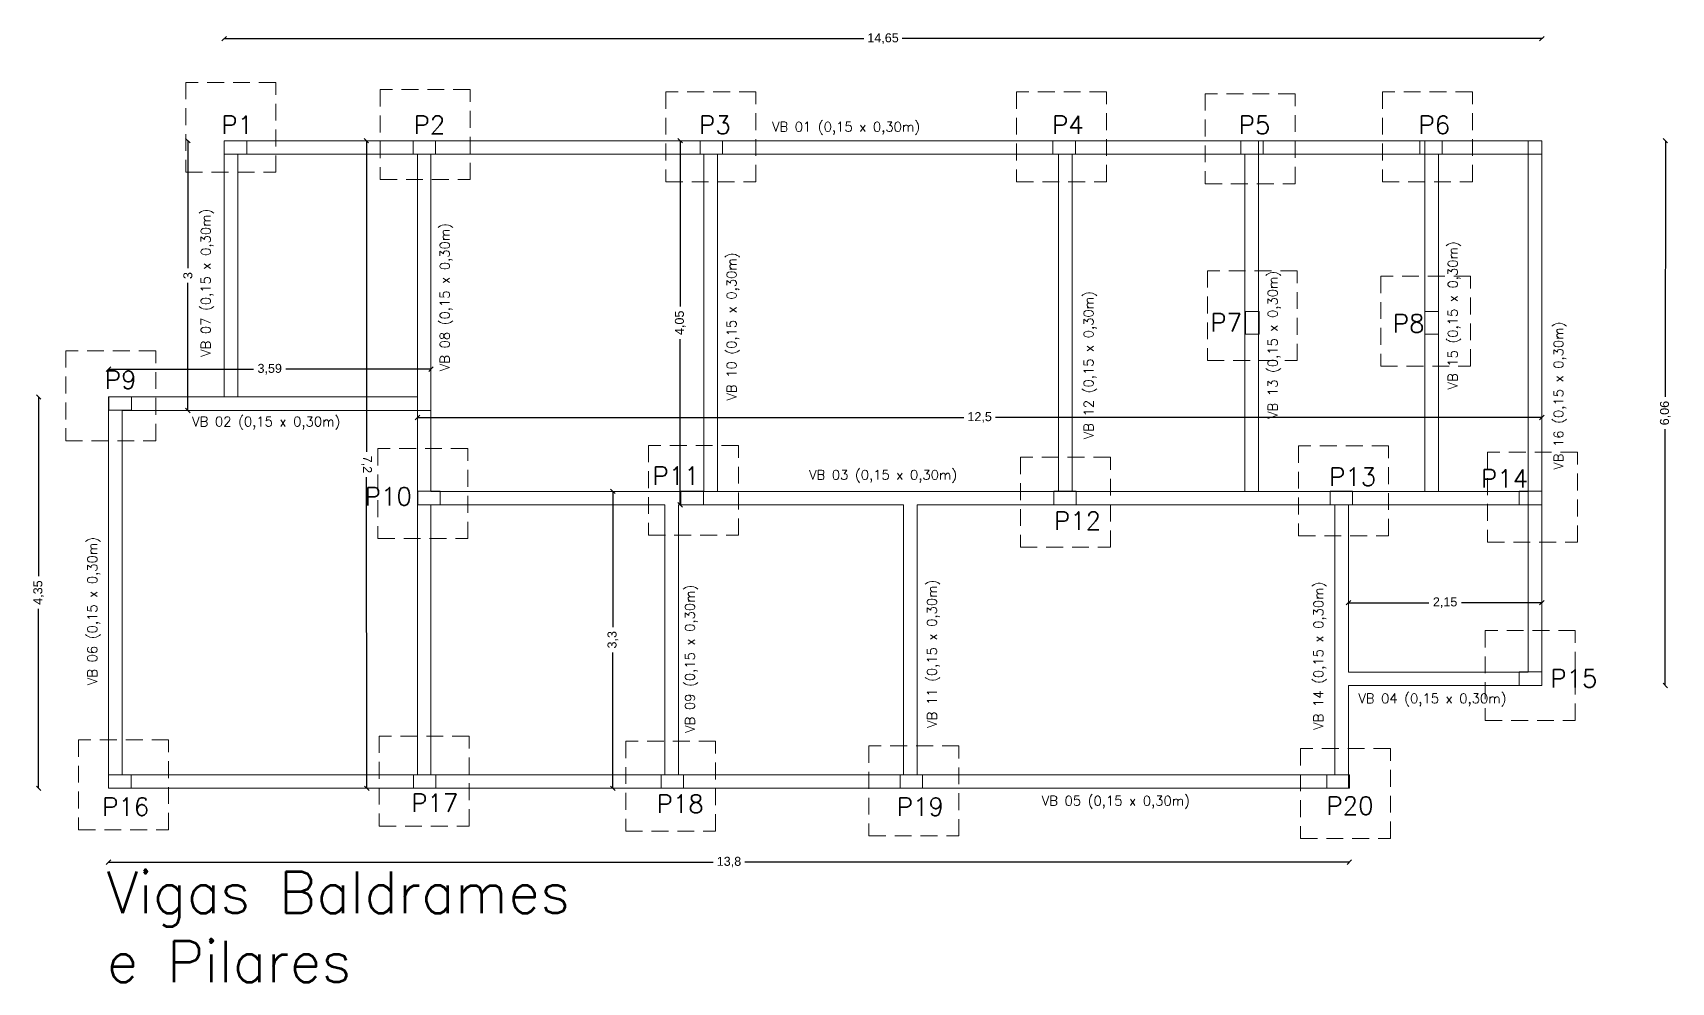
# Model space of a CAD drawing. Header units: metres. Extents: x 1628 to 1845, y 824 to 931.
# Drawn here: x 1764.54 to 1782.76, y 840.91 to 851.47 of the extents above; entities that cross this region are included whole.
import ezdxf

# ---------------------------------------------------------------- set-up
doc = ezdxf.new("R2010")
doc.units = ezdxf.units.M
doc.header["$LTSCALE"] = 0.15
for name, pattern in [('CONTINUO', [0]), ('HIDDEN', [0.375, 0.25, -0.125]), ('HIDDEN2', [0.1875, 0.125, -0.0625])]:
    doc.linetypes.add(name, pattern=pattern)
doc.layers.get('0').update_dxf_attribs({"lineweight": 0, "plot": 0})
doc.layers.get('Defpoints').update_dxf_attribs({"lineweight": 0})
for name, color, linetype, lineweight in [('Alvenaria', 170, 'Continuous', 0), ('Alvenaria int', 150, 'Continuous', 5), ('Sistema elétrico', 54, 'Continuous', 0), ('Texto', 7, 'Continuous', 0)]:
    doc.layers.add(name, color=color, linetype=linetype, lineweight=lineweight)
doc.styles.add('lunardi 02', font='romans.shx', dxfattribs={"height": 0.2})
doc.styles.add('lunardi 04', font='romans.shx', dxfattribs={"height": 0.4})
doc.styles.get("Standard").update_dxf_attribs({"font": 'arial.ttf'})
doc.dimstyles.new('Lunardi', dxfattribs={"dimtxt": 0.1, "dimasz": 0.05, "dimexe": 0, "dimexo": 0.05, "dimgap": 0.05, "dimtad": 0, "dimzin": 9, "dimtxsty": 'Standard', "dimblk": 'OBLIQUE', "dimcen": 0, "dimse1": 1, "dimse2": 1, "dimclrd": 1, "dimclre": 1, "dimclrt": 1, "dimadec": 0, "dimazin": 0, "dimtfac": 1, "dimtmove": 1, "dimatfit": 2, "dimldrblk": 'OBLIQUE', "dimfxl": 1, "dimarcsym": 0})

# ---------------------------------------------------------------- blocks, each defined once
blk = doc.blocks.new('_Oblique')
at = {"color": 0, "linetype": 'ByBlock', "lineweight": -2}
blk.add_line((-0.5, -0.5), (0.5, 0.5), dxfattribs=at)
blk = doc.blocks.new('*D276')
at = {"layer": 'Defpoints', "color": 0, "linetype": 'CONTINUO', "ltscale": 10}
for p in [(1781.322, 851.402), (1766.673, 850.267), (1781.322, 850.267)]:
    blk.add_point(p, dxfattribs=at)
at = {"layer": 'Sistema elétrico', "color": 1, "linetype": 'CONTINUO', "lineweight": -2, "ltscale": 10}
for p, q in [((1766.673, 851.402), (1773.783, 851.402)), ((1781.322, 851.402), (1774.212, 851.402))]:
    blk.add_line(p, q, dxfattribs=at)
at = {"layer": 'Sistema elétrico', "color": 1, "linetype": 'CONTINUO', "lineweight": -2, "ltscale": 10, "xscale": 0.05, "yscale": 0.05, "zscale": 0.05, "rotation": 180}
blk.add_blockref('_Oblique', (1766.673, 851.402), dxfattribs=at)
at = {"layer": 'Sistema elétrico', "color": 1, "linetype": 'CONTINUO', "lineweight": -2, "ltscale": 10, "xscale": 0.05, "yscale": 0.05, "zscale": 0.05}
blk.add_blockref('_Oblique', (1781.322, 851.402), dxfattribs=at)
at = {"layer": 'Sistema elétrico', "color": 1, "linetype": 'CONTINUO', "ltscale": 10, "insert": (1773.998, 851.402), "char_height": 0.1, "attachment_point": 5}
blk.add_mtext('14,65', dxfattribs=at)
blk = doc.blocks.new('*D277')
at = {"layer": 'Defpoints', "color": 0, "linetype": 'CONTINUO', "ltscale": 10}
for p in [(1768.972, 847.726), (1765.387, 847.417), (1768.972, 847.417)]:
    blk.add_point(p, dxfattribs=at)
at = {"layer": 'Sistema elétrico', "color": 1, "linetype": 'CONTINUO', "lineweight": -2, "ltscale": 10}
for p, q in [((1765.387, 847.726), (1767, 847.726)), ((1768.972, 847.726), (1767.359, 847.726))]:
    blk.add_line(p, q, dxfattribs=at)
at = {"layer": 'Sistema elétrico', "color": 1, "linetype": 'CONTINUO', "lineweight": -2, "ltscale": 10, "xscale": 0.05, "yscale": 0.05, "zscale": 0.05, "rotation": 180}
blk.add_blockref('_Oblique', (1765.387, 847.726), dxfattribs=at)
at = {"layer": 'Sistema elétrico', "color": 1, "linetype": 'CONTINUO', "lineweight": -2, "ltscale": 10, "xscale": 0.05, "yscale": 0.05, "zscale": 0.05}
blk.add_blockref('_Oblique', (1768.972, 847.726), dxfattribs=at)
at = {"layer": 'Sistema elétrico', "color": 1, "linetype": 'CONTINUO', "ltscale": 10, "insert": (1767.179, 847.726), "char_height": 0.1, "attachment_point": 5}
blk.add_mtext('3,59', dxfattribs=at)
blk = doc.blocks.new('*D278')
at = {"layer": 'Defpoints', "color": 0, "linetype": 'CONTINUO', "ltscale": 10}
for p in [(1766.673, 850.267), (1766.269, 847.267), (1766.673, 847.267)]:
    blk.add_point(p, dxfattribs=at)
at = {"layer": 'Sistema elétrico', "color": 1, "linetype": 'CONTINUO', "lineweight": -2, "ltscale": 10}
for p, q in [((1766.269, 850.267), (1766.269, 848.85)), ((1766.269, 847.267), (1766.269, 848.685))]:
    blk.add_line(p, q, dxfattribs=at)
at = {"layer": 'Sistema elétrico', "color": 1, "linetype": 'CONTINUO', "lineweight": -2, "ltscale": 10, "xscale": 0.05, "yscale": 0.05, "zscale": 0.05}
for p, rotation in [((1766.269, 850.267), 90), ((1766.269, 847.267), 270)]:
    blk.add_blockref('_Oblique', p, dxfattribs=dict(at, rotation=rotation))
at = {"layer": 'Sistema elétrico', "color": 1, "linetype": 'CONTINUO', "ltscale": 10, "insert": (1766.269, 848.767), "char_height": 0.1, "attachment_point": 5, "rotation": 90}
blk.add_mtext('3', dxfattribs=at)
blk = doc.blocks.new('*D279')
at = {"layer": 'Defpoints', "color": 0, "linetype": 'CONTINUO', "ltscale": 10}
for p in [(1768.773, 850.267), (1768.258, 843.066), (1768.777, 843.066)]:
    blk.add_point(p, dxfattribs=at)
at = {"layer": 'Sistema elétrico', "color": 1, "linetype": 'CONTINUO', "lineweight": -2, "ltscale": 10}
for p, q in [((1768.254, 850.267), (1768.256, 846.807)), ((1768.258, 843.066), (1768.256, 846.527))]:
    blk.add_line(p, q, dxfattribs=at)
at = {"layer": 'Sistema elétrico', "color": 1, "linetype": 'CONTINUO', "lineweight": -2, "ltscale": 10, "xscale": 0.05, "yscale": 0.05, "zscale": 0.05}
for p, rotation in [((1768.254, 850.267), 90.02691415036693), ((1768.258, 843.066), 270.026914150367)]:
    blk.add_blockref('_Oblique', p, dxfattribs=dict(at, rotation=rotation))
at = {"layer": 'Sistema elétrico', "color": 1, "linetype": 'CONTINUO', "ltscale": 10, "insert": (1768.256, 846.667), "char_height": 0.1, "attachment_point": 5, "rotation": 270.0269}
blk.add_mtext('7,2', dxfattribs=at)
blk = doc.blocks.new('*D280')
at = {"layer": 'Defpoints', "color": 0, "linetype": 'CONTINUO', "ltscale": 10}
for p in [(1765.387, 847.417), (1764.61, 843.066), (1765.387, 843.066)]:
    blk.add_point(p, dxfattribs=at)
at = {"layer": 'Sistema elétrico', "color": 1, "linetype": 'CONTINUO', "lineweight": -2, "ltscale": 10}
for p, q in [((1764.61, 847.417), (1764.61, 845.424)), ((1764.61, 843.066), (1764.61, 845.06))]:
    blk.add_line(p, q, dxfattribs=at)
at = {"layer": 'Sistema elétrico', "color": 1, "linetype": 'CONTINUO', "lineweight": -2, "ltscale": 10, "xscale": 0.05, "yscale": 0.05, "zscale": 0.05}
for p, rotation in [((1764.61, 847.417), 90), ((1764.61, 843.066), 270)]:
    blk.add_blockref('_Oblique', p, dxfattribs=dict(at, rotation=rotation))
at = {"layer": 'Sistema elétrico', "color": 1, "linetype": 'CONTINUO', "ltscale": 10, "insert": (1764.61, 845.242), "char_height": 0.1, "attachment_point": 5, "rotation": 90}
blk.add_mtext('4,35', dxfattribs=at)
blk = doc.blocks.new('*D281')
at = {"layer": 'Defpoints', "color": 0, "linetype": 'CONTINUO', "ltscale": 10}
for p in [(1765.387, 843.066), (1779.183, 843.066), (1779.183, 842.244)]:
    blk.add_point(p, dxfattribs=at)
at = {"layer": 'Sistema elétrico', "color": 1, "linetype": 'CONTINUO', "lineweight": -2, "ltscale": 10}
for p, q in [((1765.387, 842.244), (1772.11, 842.244)), ((1779.183, 842.244), (1772.46, 842.244))]:
    blk.add_line(p, q, dxfattribs=at)
at = {"layer": 'Sistema elétrico', "color": 1, "linetype": 'CONTINUO', "lineweight": -2, "ltscale": 10, "xscale": 0.05, "yscale": 0.05, "zscale": 0.05, "rotation": 180}
blk.add_blockref('_Oblique', (1765.387, 842.244), dxfattribs=at)
at = {"layer": 'Sistema elétrico', "color": 1, "linetype": 'CONTINUO', "lineweight": -2, "ltscale": 10, "xscale": 0.05, "yscale": 0.05, "zscale": 0.05}
blk.add_blockref('_Oblique', (1779.183, 842.244), dxfattribs=at)
at = {"layer": 'Sistema elétrico', "color": 1, "linetype": 'CONTINUO', "ltscale": 10, "insert": (1772.285, 842.244), "char_height": 0.1, "attachment_point": 5}
blk.add_mtext('13,8', dxfattribs=at)
blk = doc.blocks.new('*D282')
at = {"layer": 'Defpoints', "color": 0, "linetype": 'CONTINUO', "ltscale": 10}
for p in [(1770.994, 846.367), (1771.53, 846.367), (1771.53, 843.066)]:
    blk.add_point(p, dxfattribs=at)
at = {"layer": 'Sistema elétrico', "color": 1, "linetype": 'CONTINUO', "lineweight": -2, "ltscale": 10}
for p, q in [((1770.994, 846.367), (1770.994, 844.858)), ((1770.994, 843.066), (1770.994, 844.576))]:
    blk.add_line(p, q, dxfattribs=at)
at = {"layer": 'Sistema elétrico', "color": 1, "linetype": 'CONTINUO', "lineweight": -2, "ltscale": 10, "xscale": 0.05, "yscale": 0.05, "zscale": 0.05}
for p, rotation in [((1770.994, 846.367), 90), ((1770.994, 843.066), 270)]:
    blk.add_blockref('_Oblique', p, dxfattribs=dict(at, rotation=rotation))
at = {"layer": 'Sistema elétrico', "color": 1, "linetype": 'CONTINUO', "ltscale": 10, "insert": (1770.994, 844.717), "char_height": 0.1, "attachment_point": 5, "rotation": 90}
blk.add_mtext('3,3', dxfattribs=at)
blk = doc.blocks.new('*D283')
at = {"layer": 'Defpoints', "color": 0, "linetype": 'CONTINUO', "ltscale": 10}
for p in [(1771.964, 850.267), (1771.743, 846.218), (1771.964, 846.218)]:
    blk.add_point(p, dxfattribs=at)
at = {"layer": 'Sistema elétrico', "color": 1, "linetype": 'CONTINUO', "lineweight": -2, "ltscale": 10}
for p, q in [((1771.743, 850.267), (1771.743, 848.425)), ((1771.743, 846.218), (1771.743, 848.06))]:
    blk.add_line(p, q, dxfattribs=at)
at = {"layer": 'Sistema elétrico', "color": 1, "linetype": 'CONTINUO', "lineweight": -2, "ltscale": 10, "xscale": 0.05, "yscale": 0.05, "zscale": 0.05}
for p, rotation in [((1771.743, 850.267), 90), ((1771.743, 846.218), 270)]:
    blk.add_blockref('_Oblique', p, dxfattribs=dict(at, rotation=rotation))
at = {"layer": 'Sistema elétrico', "color": 1, "linetype": 'CONTINUO', "ltscale": 10, "insert": (1771.743, 848.242), "char_height": 0.1, "attachment_point": 5, "rotation": 90}
blk.add_mtext('4,05', dxfattribs=at)
blk = doc.blocks.new('*D284')
at = {"layer": 'Defpoints', "color": 0, "linetype": 'CONTINUO', "ltscale": 10}
for p in [(1781.322, 850.267), (1781.321, 844.209), (1782.695, 844.209)]:
    blk.add_point(p, dxfattribs=at)
at = {"layer": 'Sistema elétrico', "color": 1, "linetype": 'CONTINUO', "lineweight": -2, "ltscale": 10}
for p, q in [((1782.696, 850.267), (1782.695, 847.418)), ((1782.695, 844.209), (1782.695, 847.058))]:
    blk.add_line(p, q, dxfattribs=at)
at = {"layer": 'Sistema elétrico', "color": 1, "linetype": 'CONTINUO', "lineweight": -2, "ltscale": 10, "xscale": 0.05, "yscale": 0.05, "zscale": 0.05}
for p, rotation in [((1782.696, 850.267), 89.9887057763986), ((1782.695, 844.209), 269.9887057763986)]:
    blk.add_blockref('_Oblique', p, dxfattribs=dict(at, rotation=rotation))
at = {"layer": 'Sistema elétrico', "color": 1, "linetype": 'CONTINUO', "ltscale": 10, "insert": (1782.695, 847.238), "char_height": 0.1, "attachment_point": 5, "rotation": 89.9887}
blk.add_mtext('6,06', dxfattribs=at)
blk = doc.blocks.new('*D285')
at = {"layer": 'Defpoints', "color": 0, "linetype": 'CONTINUO', "ltscale": 10}
for p in [(1768.822, 847.189), (1768.822, 846.369), (1781.322, 846.369)]:
    blk.add_point(p, dxfattribs=at)
at = {"layer": 'Sistema elétrico', "color": 1, "linetype": 'CONTINUO', "lineweight": -2, "ltscale": 10}
for p, q in [((1768.822, 847.189), (1774.897, 847.189)), ((1781.322, 847.189), (1775.248, 847.189))]:
    blk.add_line(p, q, dxfattribs=at)
at = {"layer": 'Sistema elétrico', "color": 1, "linetype": 'CONTINUO', "lineweight": -2, "ltscale": 10, "xscale": 0.05, "yscale": 0.05, "zscale": 0.05, "rotation": 180}
blk.add_blockref('_Oblique', (1768.822, 847.189), dxfattribs=at)
at = {"layer": 'Sistema elétrico', "color": 1, "linetype": 'CONTINUO', "lineweight": -2, "ltscale": 10, "xscale": 0.05, "yscale": 0.05, "zscale": 0.05}
blk.add_blockref('_Oblique', (1781.322, 847.189), dxfattribs=at)
at = {"layer": 'Sistema elétrico', "color": 1, "linetype": 'CONTINUO', "ltscale": 10, "insert": (1775.072, 847.189), "char_height": 0.1, "attachment_point": 5}
blk.add_mtext('12,5', dxfattribs=at)
blk = doc.blocks.new('*D286')
at = {"layer": 'Defpoints', "color": 0, "linetype": 'CONTINUO', "ltscale": 10}
for p in [(1781.322, 845.129), (1779.172, 844.358), (1781.322, 844.358)]:
    blk.add_point(p, dxfattribs=at)
at = {"layer": 'Sistema elétrico', "color": 1, "linetype": 'CONTINUO', "lineweight": -2, "ltscale": 10}
for p, q in [((1779.172, 845.129), (1780.066, 845.129)), ((1781.322, 845.129), (1780.428, 845.129))]:
    blk.add_line(p, q, dxfattribs=at)
at = {"layer": 'Sistema elétrico', "color": 1, "linetype": 'CONTINUO', "lineweight": -2, "ltscale": 10, "xscale": 0.05, "yscale": 0.05, "zscale": 0.05, "rotation": 180}
blk.add_blockref('_Oblique', (1779.172, 845.129), dxfattribs=at)
at = {"layer": 'Sistema elétrico', "color": 1, "linetype": 'CONTINUO', "lineweight": -2, "ltscale": 10, "xscale": 0.05, "yscale": 0.05, "zscale": 0.05}
blk.add_blockref('_Oblique', (1781.322, 845.129), dxfattribs=at)
at = {"layer": 'Sistema elétrico', "color": 1, "linetype": 'CONTINUO', "ltscale": 10, "insert": (1780.247, 845.129), "char_height": 0.1, "attachment_point": 5}
blk.add_mtext('2,15', dxfattribs=at)

msp = doc.modelspace()

# ---------------------------------------------------------------- linework, layer by layer
at = {"layer": 'Alvenaria'}
for p, q in [((1781.322, 850.267), (1766.673, 850.267)), ((1766.673, 850.267), (1766.673, 847.417)), ((1778.172, 846.367), (1778.172, 850.267)), ((1778.172, 846.367), (1778.172, 850.267)), ((1780.022, 846.367), (1780.022, 850.267)), ((1780.022, 850.267), (1780.022, 846.367)), ((1780.022, 850.267), (1780.022, 846.367)), ((1781.172, 850.267), (1781.172, 844.358)), ((1781.322, 850.267), (1781.322, 844.208)), ((1768.822, 850.117), (1766.823, 850.117)), ((1766.823, 850.117), (1766.823, 847.417)), ((1768.822, 850.117), (1768.822, 846.367)), ((1781.322, 850.117), (1768.972, 850.117)), ((1768.972, 850.117), (1768.972, 846.367)), ((1775.95, 850.117), (1775.95, 846.367)), ((1776.1, 850.117), (1776.1, 846.367)), ((1778.022, 846.367), (1778.022, 850.117)), ((1780.172, 846.367), (1780.172, 850.117)), ((1780.172, 846.367), (1780.172, 850.117)), ((1765.387, 847.417), (1765.387, 843.066)), ((1765.537, 847.267), (1768.972, 847.267)), ((1765.537, 847.267), (1765.537, 843.216)), ((1766.673, 847.417), (1768.822, 847.417)), ((1768.822, 846.367), (1768.822, 843.216)), ((1768.972, 846.367), (1781.172, 846.367)), ((1777.472, 846.367), (1778.172, 846.367)), ((1768.972, 846.217), (1771.572, 846.217)), ((1768.972, 846.217), (1768.972, 843.216)), ((1771.572, 846.217), (1771.572, 843.216)), ((1771.722, 846.217), (1774.226, 846.217)), ((1771.722, 846.217), (1771.722, 843.216)), ((1774.226, 843.216), (1774.226, 846.217)), ((1774.376, 846.217), (1778.022, 846.217)), ((1774.376, 843.216), (1774.376, 846.217)), ((1774.376, 846.217), (1781.172, 846.217)), ((1779.022, 844.208), (1779.022, 846.217)), ((1779.172, 844.358), (1779.172, 846.217)), ((1781.172, 844.358), (1779.172, 844.358)), ((1781.322, 844.208), (1779.172, 844.208)), ((1781.322, 844.208), (1779.172, 844.208)), ((1765.387, 843.066), (1778.172, 843.066)), ((1765.537, 843.216), (1768.822, 843.216)), ((1768.972, 843.216), (1771.572, 843.216)), ((1771.722, 843.216), (1774.226, 843.216)), ((1774.376, 843.216), (1779.022, 843.216))]:
    msp.add_line(p, q, dxfattribs=at)
at = {"layer": 'Alvenaria', "color": 5, "linetype": 'HIDDEN', "ltscale": 10}
for p, q in [((1772.007, 850.117), (1772.007, 846.367)), ((1772.157, 850.117), (1772.157, 846.367))]:
    msp.add_line(p, q, dxfattribs=at)
at = {"layer": 'Alvenaria', "linetype": 'CONTINUO', "ltscale": 10}
for p, q in [((1772.007, 850.117), (1772.007, 846.367)), ((1772.157, 850.117), (1772.157, 846.367))]:
    msp.add_line(p, q, dxfattribs=at)
at = {"layer": 'Alvenaria', "ltscale": 10}
for p, q in [((1766.673, 847.417), (1765.387, 847.417)), ((1766.823, 847.267), (1765.537, 847.267)), ((1779.022, 843.216), (1779.022, 844.208)), ((1779.022, 843.216), (1779.022, 844.208)), ((1779.172, 843.066), (1779.172, 844.208)), ((1779.172, 843.066), (1779.172, 844.208)), ((1778.172, 843.066), (1779.172, 843.066))]:
    msp.add_line(p, q, dxfattribs=at)
at = {"layer": 'Alvenaria', "linetype": 'HIDDEN2', "ltscale": 10}
for points in [[(1766.246, 849.916), (1767.246, 849.916), (1767.246, 850.916), (1766.246, 850.916)], [(1768.407, 849.835), (1769.407, 849.835), (1769.407, 850.835), (1768.407, 850.835)], [(1771.584, 849.81), (1772.584, 849.81), (1772.584, 850.81), (1771.584, 850.81)], [(1775.482, 849.81), (1776.482, 849.81), (1776.482, 850.81), (1775.482, 850.81)], [(1777.579, 849.789), (1778.579, 849.789), (1778.579, 850.789), (1777.579, 850.789)], [(1779.55, 849.81), (1780.55, 849.81), (1780.55, 850.81), (1779.55, 850.81)], [(1777.604, 847.821), (1778.604, 847.821), (1778.604, 848.821), (1777.604, 848.821)], [(1779.531, 847.76), (1780.531, 847.76), (1780.531, 848.76), (1779.531, 848.76)], [(1764.911, 846.931), (1765.911, 846.931), (1765.911, 847.931), (1764.911, 847.931)], [(1768.381, 845.843), (1769.381, 845.843), (1769.381, 846.843), (1768.381, 846.843)], [(1771.39, 845.879), (1772.39, 845.879), (1772.39, 846.879), (1771.39, 846.879)], [(1775.525, 845.746), (1776.525, 845.746), (1776.525, 846.746), (1775.525, 846.746)], [(1778.618, 845.873), (1779.618, 845.873), (1779.618, 846.873), (1778.618, 846.873)], [(1780.719, 845.802), (1781.719, 845.802), (1781.719, 846.802), (1780.719, 846.802)], [(1780.694, 843.82), (1781.694, 843.82), (1781.694, 844.82), (1780.694, 844.82)], [(1765.054, 842.604), (1766.054, 842.604), (1766.054, 843.604), (1765.054, 843.604)], [(1768.396, 842.646), (1769.396, 842.646), (1769.396, 843.646), (1768.396, 843.646)], [(1771.137, 842.589), (1772.137, 842.589), (1772.137, 843.589), (1771.137, 843.589)], [(1773.841, 842.536), (1774.841, 842.536), (1774.841, 843.536), (1773.841, 843.536)], [(1778.639, 842.507), (1779.639, 842.507), (1779.639, 843.507), (1778.639, 843.507)]]:
    msp.add_lwpolyline(points, close=True, dxfattribs=at)
at = {"layer": 'Alvenaria int', "linetype": 'CONTINUO', "ltscale": 10}
for points in [[(1766.673, 850.267), (1766.923, 850.267), (1766.923, 850.117), (1766.673, 850.117)], [(1768.773, 850.267), (1769.023, 850.267), (1769.023, 850.117), (1768.773, 850.117)], [(1771.964, 850.267), (1772.214, 850.267), (1772.214, 850.117), (1771.964, 850.117)], [(1775.887, 850.267), (1776.137, 850.267), (1776.137, 850.117), (1775.887, 850.117)], [(1777.976, 850.267), (1778.226, 850.267), (1778.226, 850.117), (1777.976, 850.117)], [(1779.966, 850.267), (1780.216, 850.267), (1780.216, 850.117), (1779.966, 850.117)], [(1778.028, 848.117), (1778.028, 848.367), (1778.178, 848.367), (1778.178, 848.117)], [(1780.022, 848.117), (1780.022, 848.367), (1780.172, 848.367), (1780.172, 848.117)], [(1765.391, 847.42), (1765.641, 847.42), (1765.641, 847.27), (1765.391, 847.27)], [(1768.824, 846.368), (1769.074, 846.368), (1769.074, 846.218), (1768.824, 846.218)], [(1771.75, 846.368), (1772, 846.368), (1772, 846.218), (1771.75, 846.218)], [(1775.896, 846.369), (1776.146, 846.369), (1776.146, 846.219), (1775.896, 846.219)], [(1778.969, 846.368), (1779.219, 846.368), (1779.219, 846.218), (1778.969, 846.218)], [(1781.072, 846.369), (1781.322, 846.369), (1781.322, 846.219), (1781.072, 846.219)], [(1781.071, 844.359), (1781.321, 844.359), (1781.321, 844.209), (1781.071, 844.209)], [(1765.387, 843.216), (1765.637, 843.216), (1765.637, 843.066), (1765.387, 843.066)], [(1768.777, 843.216), (1769.027, 843.216), (1769.027, 843.066), (1768.777, 843.066)], [(1771.53, 843.216), (1771.78, 843.216), (1771.78, 843.066), (1771.53, 843.066)], [(1774.187, 843.216), (1774.437, 843.216), (1774.437, 843.066), (1774.187, 843.066)], [(1778.933, 843.216), (1779.183, 843.216), (1779.183, 843.066), (1778.933, 843.066)]]:
    msp.add_lwpolyline(points, close=True, dxfattribs=at)

# ---------------------------------------------------------------- texts
at = {"layer": 'Texto', "attachment_point": 1}
for s, insert, char_height, width, rotation, style in [('P1', (1766.642, 850.543), 0.2, 0.49898, 359.9957, 'lunardi 02'), ('P2', (1768.779, 850.543), 0.2, 0.49898, 359.9957, 'lunardi 02'), ('P3', (1771.953, 850.543), 0.2, 0.49898, 359.9957, 'lunardi 02'), ('P4', (1775.878, 850.543), 0.2, 0.49898, 359.9957, 'lunardi 02'), ('P5', (1777.953, 850.543), 0.2, 0.49898, 359.9957, 'lunardi 02'), ('P6', (1779.952, 850.543), 0.2, 0.49898, 359.9957, 'lunardi 02'), ('VB 07 (0,15 x 0,30m)', (1766.414, 847.863), 0.10736, 2.13838, 90, 'lunardi 04'), ('VB 08 (0,15 x 0,30m)', (1769.071, 847.704), 0.10736, 2.13838, 90, 'lunardi 04'), ('VB 15 (0,15 x 0,30m)', (1780.278, 847.501), 0.10736, 2.13838, 90, 'lunardi 04'), ('VB 10 (0,15 x 0,30m)', (1772.26, 847.377), 0.10736, 2.13838, 90, 'lunardi 04'), ('VB 13 (0,15 x 0,30m)', (1778.276, 847.173), 0.10736, 2.13838, 90, 'lunardi 04'), ('VB 12 (0,15 x 0,30m)', (1776.23, 846.947), 0.10736, 2.13838, 90, 'lunardi 04'), ('P7', (1777.638, 848.345), 0.2, 0.49898, 359.9957, 'lunardi 02'), ('P8', (1779.666, 848.335), 0.2, 0.49898, 359.9957, 'lunardi 02'), ('VB 16 (0,15 x 0,30m)', (1781.454, 846.608), 0.10736, 2.13838, 90, 'lunardi 04'), ('P9', (1765.346, 847.708), 0.2, 0.49898, 359.9957, 'lunardi 02'), ('P11', (1771.435, 846.641), 0.2, 0.49898, 359.9957, 'lunardi 02'), ('P13', (1778.958, 846.63), 0.2, 0.49898, 359.9957, 'lunardi 02'), ('P14', (1780.647, 846.609), 0.2, 0.49898, 359.9957, 'lunardi 02'), ('P10', (1768.236, 846.412), 0.2, 0.49898, 359.9957, 'lunardi 02'), ('P12', (1775.899, 846.14), 0.2, 0.49898, 359.9957, 'lunardi 02'), ('VB 06 (0,15 x 0,30m)', (1765.153, 844.213), 0.10736, 2.13838, 90, 'lunardi 04'), ('VB 09 (0,15 x 0,30m)', (1771.797, 843.682), 0.10736, 2.13838, 90, 'lunardi 04'), ('VB 11 (0,15 x 0,30m)', (1774.488, 843.738), 0.10736, 2.13838, 90, 'lunardi 04'), ('VB 14 (0,15 x 0,30m)', (1778.785, 843.716), 0.10736, 2.13838, 90, 'lunardi 04'), ('P15', (1781.417, 844.388), 0.2, 0.49898, 359.9957, 'lunardi 02'), ('P16', (1765.317, 842.96), 0.2, 0.49898, 359.9957, 'lunardi 02'), ('P17', (1768.753, 843.003), 0.2, 0.49898, 359.9957, 'lunardi 02'), ('P18', (1771.481, 842.993), 0.2, 0.49898, 359.9957, 'lunardi 02'), ('P19', (1774.151, 842.961), 0.2, 0.49898, 359.9957, 'lunardi 02'), ('P20', (1778.928, 842.972), 0.2, 0.49898, 359.9957, 'lunardi 02'), ('Vigas Baldrames e Pilares', (1765.363, 842.139), 0.46105, 6.09813, 359.9957, 'lunardi 02')]:
    msp.add_mtext(s, dxfattribs=dict(at, insert=insert, char_height=char_height, width=width, rotation=rotation, style=style))
at = {"layer": 'Texto', "char_height": 0.10736, "width": 2.13838, "attachment_point": 1, "style": 'lunardi 04'}
for s, insert in [('VB 01 (0,15 x 0,30m)', (1772.763, 850.476)), ('VB 02 (0,15 x 0,30m)', (1766.317, 847.197)), ('VB 03 (0,15 x 0,30m)', (1773.175, 846.605)), ('VB 04 (0,15 x 0,30m)', (1779.282, 844.119)), ('VB 05 (0,15 x 0,30m)', (1775.763, 842.981))]:
    msp.add_mtext(s, dxfattribs=dict(at, insert=insert))

# ---------------------------------------------------------------- dimensions: what is measured, and where the dimension line sits
at = {"layer": 'Sistema elétrico', "linetype": 'CONTINUO', "ltscale": 10}
for p1, p2, distance, picture, middle in [((1766.673, 850.267), (1781.322, 850.267), 1.134, '*D276', (1773.998, 851.402)), ((1766.673, 850.267), (1766.673, 847.267), -0.404, '*D278', (1766.269, 848.767)), ((1768.773, 850.267), (1768.777, 843.066), -0.519, '*D279', (1768.256, 846.667)), ((1771.964, 850.267), (1771.964, 846.218), -0.221, '*D283', (1771.743, 848.242)), ((1781.322, 850.267), (1781.321, 844.209), 1.374, '*D284', (1782.695, 847.238)), ((1765.3869, 847.4173), (1768.972, 847.4173), 0.3092, '*D277', (1767.1795, 847.7265)), ((1765.387, 847.417), (1765.387, 843.066), -0.777, '*D280', (1764.61, 845.242)), ((1781.322, 846.369), (1768.822, 846.369), -0.819, '*D285', (1775.072, 847.189)), ((1771.53, 843.066), (1771.53, 846.367), 0.536, '*D282', (1770.994, 844.717)), ((1779.172, 844.358), (1781.322, 844.358), 0.771, '*D286', (1780.247, 845.129)), ((1765.387, 843.066), (1779.183, 843.066), -0.823, '*D281', (1772.285, 842.244))]:
    dim = msp.add_aligned_dim(p1=p1, p2=p2, distance=distance, dimstyle='Lunardi', override={"dimfxlon": 1}, dxfattribs=at)
    dim.commit()
    dim.dimension.update_dxf_attribs({"geometry": picture, "text_midpoint": middle})

doc.saveas('drawing.dxf')
